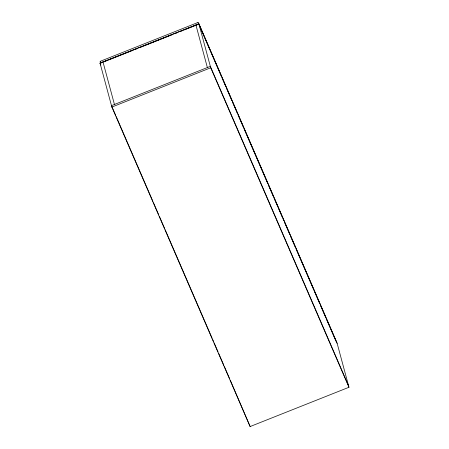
<?xml version="1.0" encoding="UTF-8"?>
<svg xmlns="http://www.w3.org/2000/svg" width="449" height="449" viewBox="0 0 449 449"><rect width="100%" height="100%" fill="white"/><g stroke="black" fill="none" stroke-linecap="round" stroke-linejoin="round"><path stroke-width="0.67" d="M102.602 62.372L100.655 63.146L100.172 61.339L198.031 22.45L221.43 76.521M100.026 63.096L198.873 23.814L337.132 343.305L348.974 387.268L250.127 426.55L111.868 107.058L100.026 63.096L100.873 65.071M100.037 63.141L198.89 23.859L337.143 343.35M103.899 61.861L107.137 60.57M108.433 60.054L133.061 50.271M135.009 49.497L137.596 48.464M140.189 47.437L142.137 46.662M143.433 46.146L172.596 34.556M174.538 33.787L177.131 32.755M179.723 31.727L182.968 30.437M184.264 29.92L198.52 24.257L198.031 22.45M111.868 107.058L210.721 67.777L198.873 23.814M221.986 77.806L225.886 86.82M226.442 88.105L231.735 100.335M232.296 101.62L236.191 110.634M236.752 111.919L237.588 113.85M238.144 115.14L243.437 127.37M243.992 128.655L267.671 183.372M268.227 184.657L273.52 196.887M274.075 198.172L277.976 207.185M278.532 208.471L282.432 217.484M282.988 218.77L283.824 220.7M284.38 221.991L289.672 234.221M290.234 235.506L295.521 247.736M296.082 249.027L313.907 290.217M314.463 291.508L319.755 303.737M320.311 305.023L324.212 314.036M324.773 315.321L325.604 317.252M326.165 318.543L330.06 327.551M330.621 328.842L335.914 341.072M348.592 385.854L210.34 66.362L111.487 105.644L115.662 115.286M210.721 67.777L348.974 387.268M100.172 61.339L100.728 62.63M116.218 116.572L152.935 201.427M153.491 202.712L158.778 214.931M159.333 216.216L164.62 228.429M165.176 229.714L212.186 338.355M212.747 339.64L213.578 341.566M214.134 342.851L218.029 351.853M218.584 353.139L223.871 365.351M224.427 366.637L229.714 378.855M230.27 380.14L250.127 426.55M195.91 24.992L207.371 67.541M102.989 61.917L114.45 104.465"/></g></svg>
